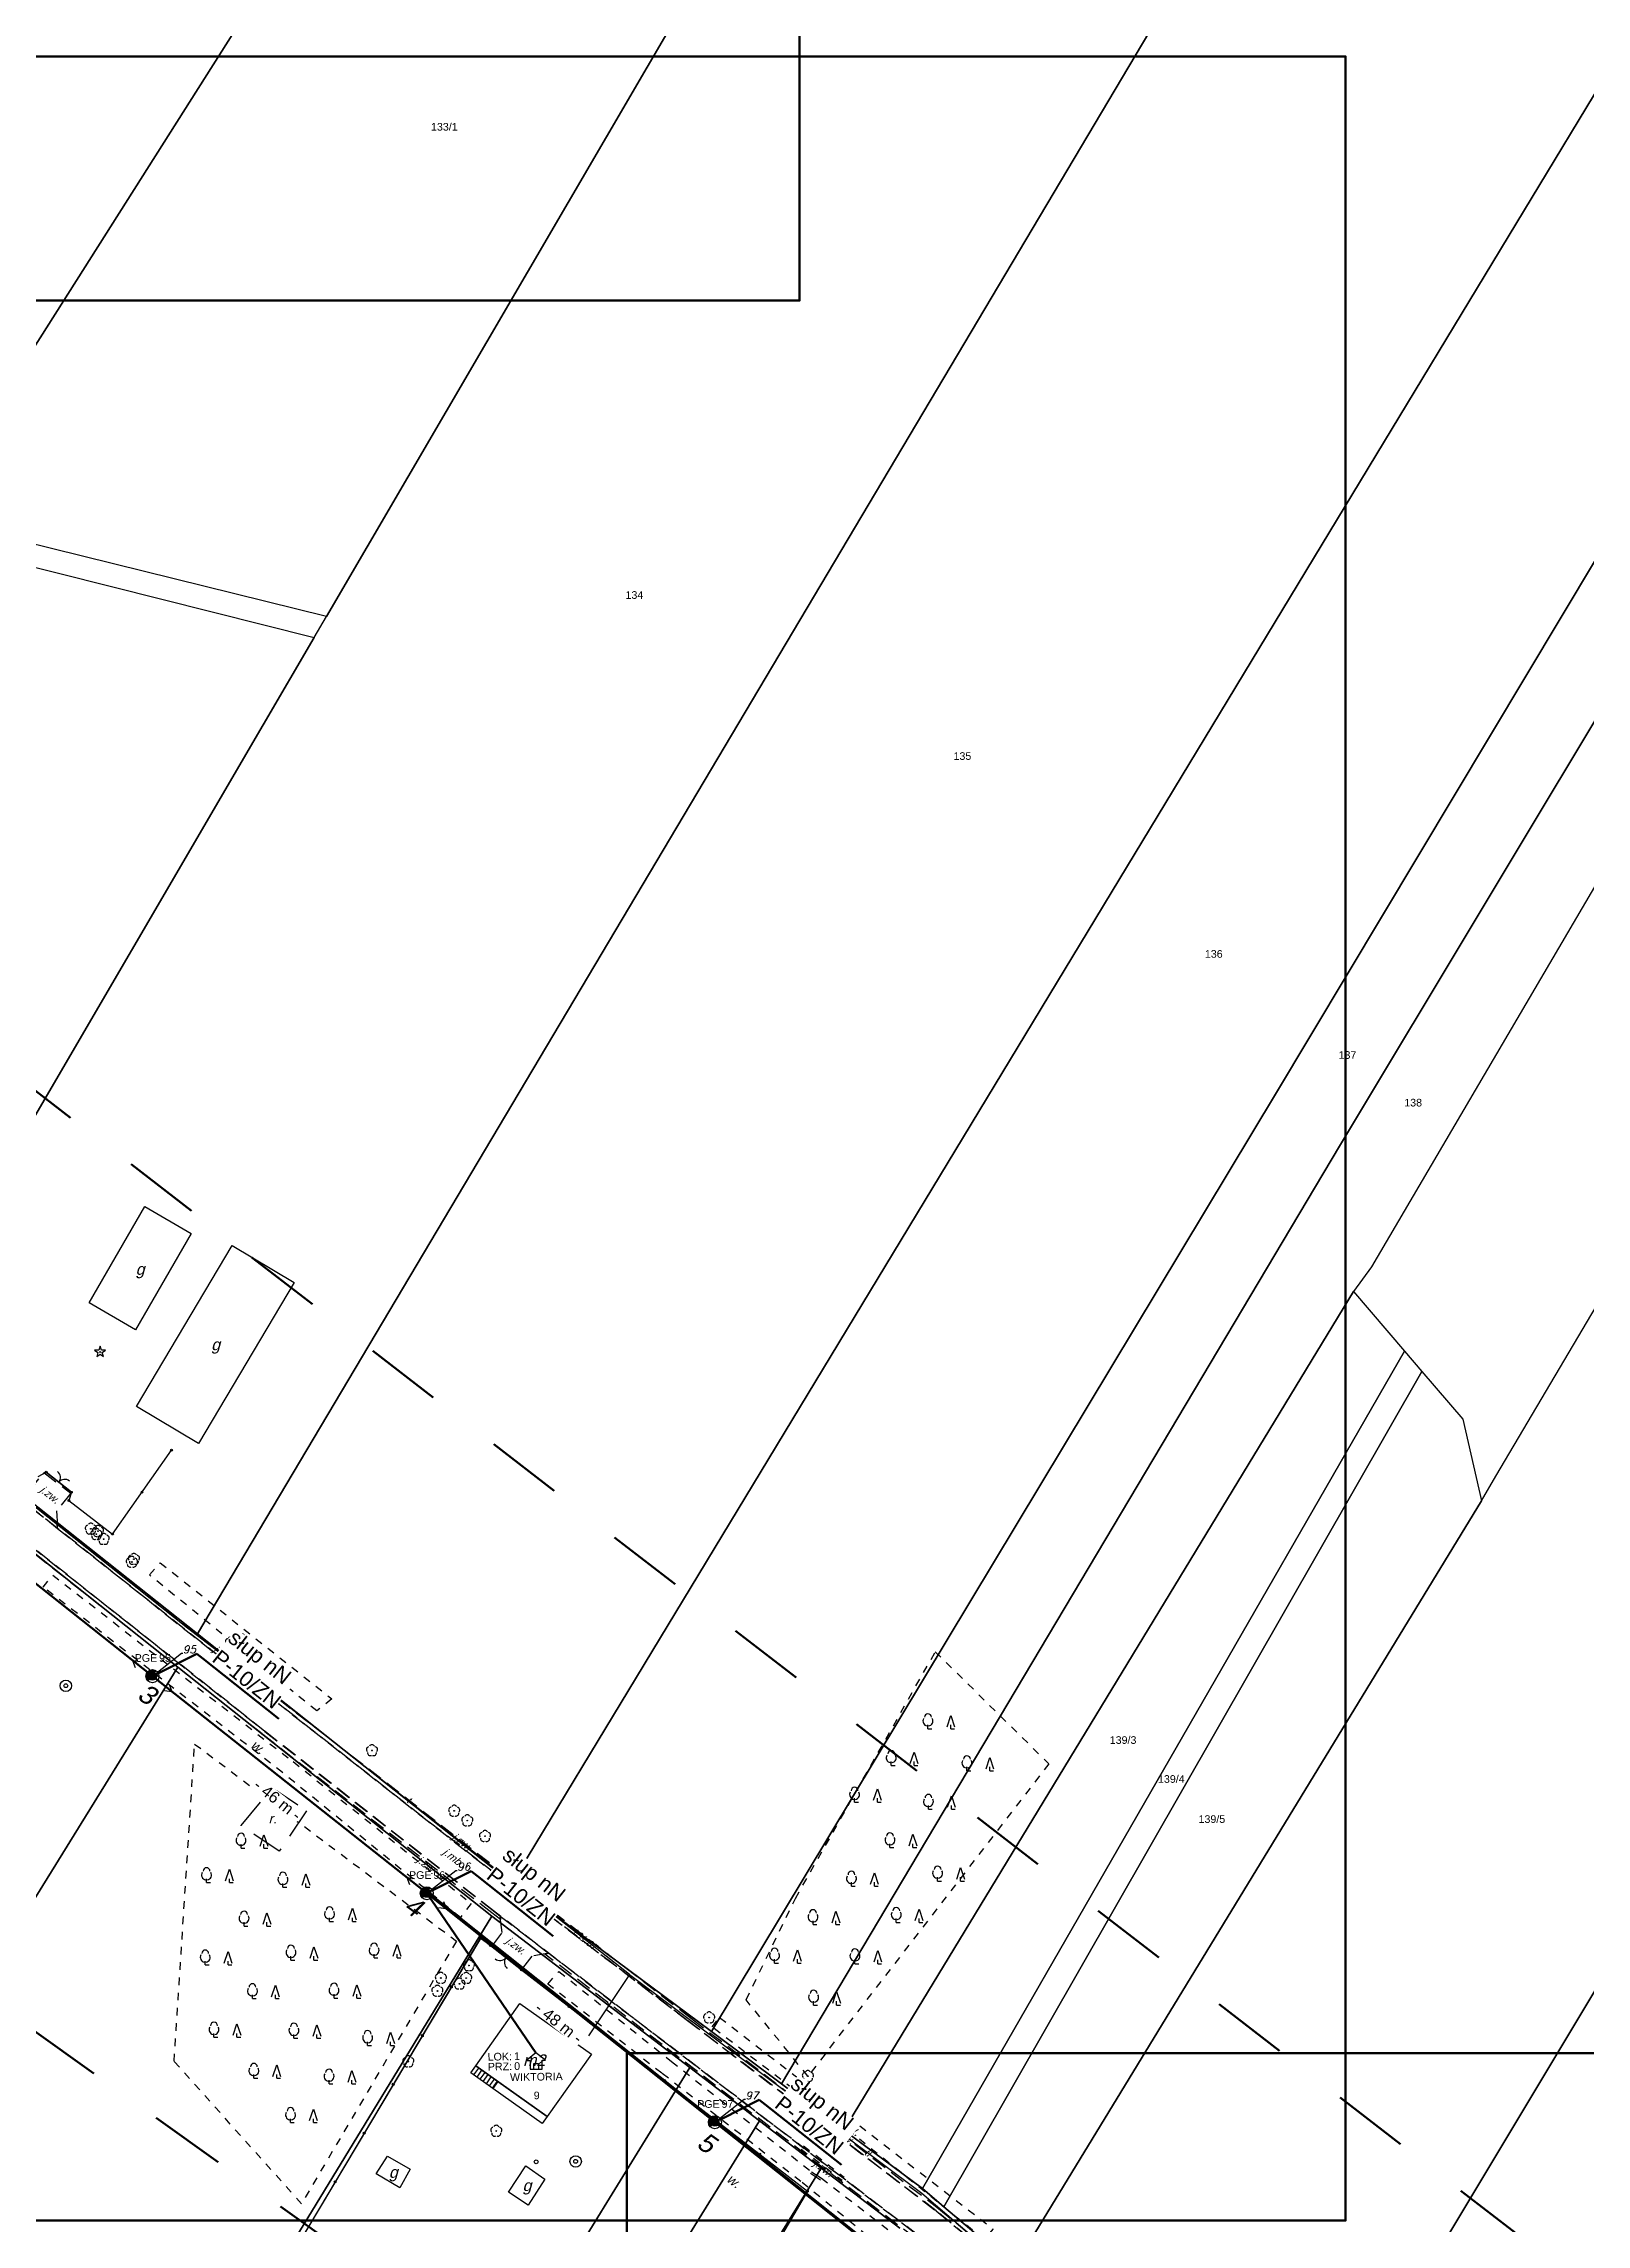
# Model space of a CAD drawing. Header units: metres. Extents: x 7542702 to 7555152, y 5804026 to 5815503.
# Drawn here: x 7547392.4 to 7547594.5, y 5806452 to 5806737.6 of the extents above; entities that cross this region are included whole.
import ezdxf
from ezdxf import colors
from ezdxf.entities.mleader import LeaderData, LeaderLine
from ezdxf.enums import TextEntityAlignment as Align
from ezdxf.math import Vec2, Vec3

# ---------------------------------------------------------------- set-up
doc = ezdxf.new("R2010")
doc.units = ezdxf.units.M
for name, pattern in [('4001', [0]), ('4002', [2, 1, -1]), ('4003', [3, 2, -1]), ('4011', [6, 4, -2])]:
    doc.linetypes.add(name, pattern=pattern)
doc.layers.add('!tele', color=30, linetype='Continuous', lineweight=50, plot=False)
for name, color, linetype, lineweight in [('!trafo', 6, '4002', 50), ('_KABEL_ABONENCKI_NAPOWIETRZNY', 104, 'Continuous', 50), ('_numery slupow etap 4 cz. 2', 7, 'Continuous', 40), ('_PA_OPCJONALNE', 1, 'Continuous', 30), ('_SIEC_NAPOWIETRZNA', 5, 'Continuous', 50), ('_SLUP_DZIERZAWIONY_ENERGETYCZNY', 1, 'Continuous', 30)]:
    doc.layers.add(name, color=color, linetype=linetype, lineweight=lineweight)
for name, color, linetype in [('_MM opisy', 7, 'Continuous'), ('_MM slupy', 5, 'Continuous'), ('Budynki', 7, 'Continuous'), ('Drogi', 135, 'Continuous'), ('Dzialki', 165, 'Continuous'), ('Elementy_budynkow', 7, 'Continuous'), ('Linie_napowietrzne', 184, 'Continuous'), ('makro-numeracja-punktow', 7, 'Continuous'), ('Ogrodzenia', 184, 'Continuous'), ('Roslinnosc', 104, 'Continuous'), ('Uz_Specjalne', 7, 'Continuous'), ('Uz_Telekomunikacja', 252, 'Continuous'), ('Wody', 184, 'Continuous')]:
    doc.layers.add(name, color=color, linetype=linetype)
doc.layers.add('DIM', color=7, linetype='Continuous', plot=False)
doc.styles.add('DYN_DIM', font='arial.ttf')
doc.styles.add('GeodText', font='romans.shx', dxfattribs={"oblique": 14.323945})
doc.styles.get("Standard").update_dxf_attribs({"font": 'arial.ttf'})
doc.dimstyles.new('opis linie', dxfattribs={"dimtxt": 1.5, "dimasz": 0.18, "dimexe": 0.18, "dimexo": 0.0625, "dimgap": 2.5, "dimtad": 4, "dimdec": 0, "dimzin": 0, "dimdsep": 46, "dimtxsty": 'Standard', "dimcen": 0.09, "dimse1": 1, "dimse2": 1, "dimsd1": 1, "dimsd2": 1, "dimclrt": 256, "dimadec": 0, "dimazin": 0, "dimtfac": 1, "dimtdec": 0, "dimtofl": 0, "dimtmove": 0, "dimatfit": 3, "dimfxl": 1, "dimtfill": 1, "dimtolj": 1, "dimtzin": 0, "dimarcsym": 0})
doc.dimstyles.get("Standard").update_dxf_attribs({"dimtxt": 0.18, "dimasz": 0.18, "dimexe": 0.18, "dimexo": 0.0625, "dimgap": 0.09, "dimtad": 0, "dimtih": 1, "dimtoh": 1, "dimdec": 4, "dimzin": 0, "dimdsep": 46, "dimtxsty": 'Standard', "dimcen": 0.09, "dimadec": 0, "dimazin": 0, "dimtfac": 1, "dimtdec": 4, "dimtofl": 0, "dimtmove": 0, "dimatfit": 3, "dimfxl": 1, "dimtolj": 1, "dimtzin": 0, "dimarcsym": 0})

# ---------------------------------------------------------------- blocks, each defined once
blk = doc.blocks.new('1281')
at = {"layer": 'Ogrodzenia', "color": 184, "linetype": 'Continuous'}
for radius in [0.24, 0.16, 0.08]:
    blk.add_circle((0, 0), radius, dxfattribs=at)
blk = doc.blocks.new('1433')
at = {"layer": 'Roslinnosc', "color": 104, "linetype": 'Continuous'}
for p, q in [((-3, 0), (-3, 1)), ((-3, 0), (-2, 0)), ((2, 0.5), (3, 3.5)), ((3, 3.5), (4, 0.5)), ((3, 0), (3, 1)), ((3, 0), (4, 0))]:
    blk.add_line(p, q, dxfattribs=at)
for centre, radius, start, end in [((-3, 2), 1.3, 150, 260), ((-3, 3), 0.9, 0, 180), ((-3, 2), 1.3, 280, 30)]:
    blk.add_arc(centre, radius, start, end, dxfattribs=at)
blk = doc.blocks.new('1361')
at = {"layer": 'Linie_napowietrzne', "color": 184, "linetype": 'Continuous'}
blk.add_circle((0, 0), 0.5, dxfattribs=at)
blk = doc.blocks.new('1434')
at = {"layer": 'Roslinnosc', "color": 104, "linetype": 'Continuous'}
blk.add_line((0, -1), (1, -1), dxfattribs=at)
blk.add_circle((0, 0), 1, dxfattribs=at)
blk = doc.blocks.new('1422')
at = {"layer": 'Roslinnosc', "color": 104, "linetype": 'Continuous'}
blk.add_circle((0, 0), 0.1, dxfattribs=at)
for centre, start, end in [((-0.71, 0.23), 102.5, 221.75), ((0, 0.75), 30.19, 149.77), ((0.71, 0.23), 318.3, 77.49), ((-0.44, -0.61), 174.33, 293.45), ((0.44, -0.61), 246.24, 5.74)]:
    blk.add_arc(centre, 0.75, start, end, dxfattribs=at)
blk = doc.blocks.new('2283')
at = {"layer": 'Ogrodzenia', "color": 184, "linetype": 'Continuous'}
blk.add_line((0, 0), (0, 1), dxfattribs=at)
blk = doc.blocks.new('1283')
at = {"layer": 'Ogrodzenia', "color": 184, "linetype": 'Continuous'}
for centre, start, end in [((0, 2), 270, 0), ((0, -2), 0, 90)]:
    blk.add_arc(centre, 2, start, end, dxfattribs=at)
blk = doc.blocks.new('1412')
at = {"layer": 'Roslinnosc', "color": 104, "linetype": 'Continuous'}
for p, q in [((-0.33, 0.47), (-1.43, 0.47)), ((-1.43, 0.47), (-0.55, -0.17)), ((0, 1.5), (-0.33, 0.47)), ((0.33, 0.47), (0, 1.5)), ((1.43, 0.47), (0.33, 0.47)), ((0.55, -0.17), (1.43, 0.47)), ((-0.55, -0.17), (-0.88, -1.21)), ((-0.88, -1.21), (0, -0.57)), ((0, -0.57), (0.88, -1.21)), ((0.88, -1.21), (0.55, -0.17))]:
    blk.add_line(p, q, dxfattribs=at)
blk.add_circle((0, 0), 0.1, dxfattribs=at)
blk = doc.blocks.new('1366')
at = {"layer": 'Linie_napowietrzne', "color": 184, "linetype": 'Continuous'}
for p, q in [((-1, 4.8), (0, 6.5)), ((0, 1), (0, 11)), ((1, 4.8), (0, 6.5))]:
    blk.add_line(p, q, dxfattribs=at)
blk = doc.blocks.new('1756')
at = {"layer": 'Uz_Telekomunikacja', "color": 220, "linetype": 'Continuous'}
for radius in [0.16, 0.08]:
    blk.add_circle((0, 0), radius, dxfattribs=at)
blk = doc.blocks.new('1651')
at = {"layer": 'Wody', "color": 184, "linetype": 'Continuous'}
for radius in [1.5, 0.5]:
    blk.add_circle((0, 0), radius, dxfattribs=at)
blk = doc.blocks.new('ADRES')
for points in [[(0.79, -2.15), (0.79, -2.15), (0.79, -0.99), (1.24, -0.99), (0, 0), (-1.24, -0.99), (-0.79, -0.99), (-0.79, -2.15), (0.79, -2.15), (0.79, -2.15)], [(-0.31, -2.15), (-0.31, -1.4), (0.31, -1.4), (0.31, -2.15)]]:
    blk.add_lwpolyline(points)
at = {"color": 212, "insert": (-3.15, -0.43), "char_height": 1, "width": 1e-16, "attachment_point": 6}
blk.add_mtext('LOK:  ', dxfattribs=at)
at = {"color": 4, "insert": (-3.15, -1.72), "char_height": 1, "width": 1e-16, "attachment_point": 6}
blk.add_mtext('PRZ: ', dxfattribs=at)
at = {"color": 7}
for tag, flags, p in [('ID_OBSZARU', 13, (29.07, 23.06)), ('WOJEWODZTWO', 13, (23.29, 19.95)), ('POWIAT', 13, (29.07, 18.51)), ('GMINA', 13, (29.07, 16.8)), ('TERC', 13, (29.07, 15.22)), ('SIMC', 13, (29.07, 13.42)), ('ULIC', 13, (29.07, 11.76)), ('SZEROKOSC_GEOGRAFICZNA', 13, (18.71, 10.18)), ('DLUGOSC_GEOGRAFICZNA', 13, (29.07, 8.25)), ('KATEGORIA_STAWKI_JEDNOSTKOWEJ_100', 13, (29.07, 4.77)), ('KWOTA_STAWKI_JEDNOSTKOWEJ_100', 13, (29.07, 2.89)), ('DOFINANSOWANIE_95', 13, (29.07, 0.87)), ('MIEJSCOWOSC', 12, (0, -3.65)), ('NR_PORZADKOWY', 12, (0, -6.09)), ('ULICA', 12, (0, -4.88))]:
    blk.add_attdef(tag, text='', height=1, dxfattribs=dict(at, flags=flags)).set_placement(p, align=Align.CENTER)
at = {"color": 1}
for tag, flags, p in [('ID_PA', 5, (29.07, 21.57)), ('RODZAJ_OBIEKTU', 5, (29.07, 6.63)), ('ZAPAS', 13, (29.07, -2.62))]:
    blk.add_attdef(tag, text='', height=1, dxfattribs=dict(at, flags=flags)).set_placement(p, align=Align.CENTER)
at = {"color": 212, "flags": 12}
blk.add_attdef('LICZBA_LOKALI', text='', height=1, dxfattribs=at).set_placement((-2.88, -0.43), align=Align.MIDDLE_LEFT)
at = {"color": 150, "flags": 12}
for tag, p in [('MUFA', (1.78, -0.93)), ('NUMER_WLOKNA', (1.86, -2.2))]:
    blk.add_attdef(tag, p, '', height=1, dxfattribs=at)
at = {"color": 7, "style": 'DYN_DIM', "flags": 13}
blk.add_attdef('ODC_FUNKCJONALNY', text='', height=1, dxfattribs=at).set_placement((29.07, -1.01), align=Align.CENTER)
at = {"color": 4, "flags": 12}
blk.add_attdef('LICZBA_SED_W_DANYM_PA', text='', height=1, dxfattribs=at).set_placement((-2.88, -1.72), align=Align.MIDDLE_LEFT)
blk = doc.blocks.new('SLUP_DZIERZAWIONY')
h = blk.add_hatch(color=256)
h.dxf.hatch_style = 1
h.paths.add_polyline_path([(0.53, 0, 1), (-0.53, 0, 1)])
at = {"lineweight": 30}
blk.add_circle((0, 0), 0.527, dxfattribs=at)
at = {"color": 7, "flags": 12}
blk.add_attdef('WLASCICIEL', text='', height=1, dxfattribs=at).set_placement((0.63, 1.89), align=Align.RIGHT)
at = {"color": 7, "style": 'DYN_DIM', "flags": 13}
blk.add_attdef('ODC_FUNKCJONALNY', text='', height=1, dxfattribs=at).set_placement((0.36, 3.33), align=Align.CENTER)
at = {"color": 7, "flags": 12}
blk.add_attdef('SLUP_NUMER', (0.87, 1.89), '', height=1, dxfattribs=at)
blk.add_attdef('TYP', text='', height=1, dxfattribs=at).set_placement((0, -2.82), align=Align.CENTER)
blk = doc.blocks.new('ZN')
at = {"layer": '_MM slupy', "transparency": 33554687}
h = blk.add_hatch(color=256, dxfattribs=at)
h.dxf.hatch_style = 1
h.paths.add_polyline_path([(0, -0.86), (0, 0.86, 1)])
at = {"layer": '_MM slupy'}
blk.add_circle((0, 0), 0.857, dxfattribs=at)
blk = doc.blocks.new('*D205')
at = {"layer": 'Defpoints', "color": 0}
for p in [(7547480.32, 5806465.41), (7547480.79, 5806466), (7547517.72, 5806435.85)]:
    blk.add_point(p, dxfattribs=at)
at = {"layer": 'DIM', "insert": (7547497.46, 5806448.66), "char_height": 1.5, "attachment_point": 5, "rotation": 321.6788, "bg_fill": 3, "box_fill_scale": 1.1, "bg_fill_color": 9, "bg_fill_true_color": 13158600, "bg_fill_transparency": 0}
blk.add_mtext('\\A1;- 48 m -', dxfattribs=at)
blk = doc.blocks.new('*D206')
at = {"layer": 'Defpoints', "color": 0}
for p in [(7547443.04, 5806495.98), (7547442.58, 5806495.39), (7547480.32, 5806465.41)]:
    blk.add_point(p, dxfattribs=at)
at = {"layer": 'DIM', "insert": (7547459.88, 5806478.43), "char_height": 1.5, "attachment_point": 5, "rotation": 321.5364, "bg_fill": 3, "box_fill_scale": 1.1, "bg_fill_color": 9, "bg_fill_true_color": 13158600, "bg_fill_transparency": 0}
blk.add_mtext('\\A1;- 48 m -', dxfattribs=at)
blk = doc.blocks.new('*D207')
at = {"layer": 'Defpoints', "color": 0}
for p in [(7547407.12, 5806524.41), (7547406.65, 5806523.82), (7547442.58, 5806495.39)]:
    blk.add_point(p, dxfattribs=at)
at = {"layer": 'DIM', "insert": (7547423.05, 5806507.63), "char_height": 1.5, "attachment_point": 5, "rotation": 321.6467, "bg_fill": 3, "box_fill_scale": 1.1, "bg_fill_color": 9, "bg_fill_true_color": 13158600, "bg_fill_transparency": 0}
blk.add_mtext('\\A1;- 46 m -', dxfattribs=at)
blk = doc.blocks.new('*D208')
at = {"layer": 'Defpoints', "color": 0}
for p in [(7547367.15, 5806556.11), (7547366.68, 5806555.52), (7547406.65, 5806523.82)]:
    blk.add_point(p, dxfattribs=at)
at = {"layer": 'DIM', "insert": (7547385.1, 5806537.7), "char_height": 1.5, "attachment_point": 5, "rotation": 321.5798, "bg_fill": 3, "box_fill_scale": 1.1, "bg_fill_color": 9, "bg_fill_true_color": 13158600, "bg_fill_transparency": 0}
blk.add_mtext('\\A1;- 51 m -', dxfattribs=at)
blk = doc.blocks.new('q')
at = {"layer": '_MM slupy'}
blk.add_blockref('ZN', (0, 0), dxfattribs=at)
at = {"layer": '_MM opisy'}
ml = blk.add_multileader_mtext('Standard', dxfattribs=at)
ml.set_content('\\pxql;słup nN\\PP-10/ZN', color=256)
ml.set_leader_properties()
ml.build(insert=Vec2(0, 0))
ml.multileader.update_dxf_attribs({"has_text_frame": 1, "text_left_attachment_type": 5, "text_right_attachment_type": 5, "dogleg_length": 1, "arrow_head_size": 1})
ctx = ml.context
ctx.base_point, ctx.char_height, ctx.arrow_head_size, ctx.landing_gap_size, ctx.plane_origin = Vec3(3.75, 5.9), 2, 1, 1, Vec3(1.72, -1.42)
ctx.left_attachment, ctx.right_attachment = 5, 5
notes = []
notes.append((ctx, [(0, (1, 1, 0), (2.75, 5.9), (1, 0), 1, [(0, [(0, 0), (2.75, 5.9)], 0, [])])]))
ctx.mtext.insert, ctx.mtext.flow_direction = Vec3(4.75, 11.7), 5
ctx.mtext.has_bg_fill, ctx.mtext.bg_color, ctx.mtext.bg_scale_factor, ctx.mtext.bg_transparency, ctx.mtext.use_window_bg_color = 1, -1023410175, 1, 0, 1
for ctx, leaders in notes:
    for number, flags, end, landing, length, lines in leaders:
        leader = LeaderData()
        leader.index, (leader.has_last_leader_line, leader.has_dogleg_vector, leader.attachment_direction) = number, flags
        leader.last_leader_point, leader.dogleg_vector, leader.dogleg_length = Vec3(end), Vec3(landing), length
        for number, points, colour, breaks in lines:
            line = LeaderLine()
            line.index, line.vertices, line.color, line.breaks = number, Vec3.list(points), colors.encode_raw_color(colour), breaks
            leader.lines.append(line)
        ctx.leaders.append(leader)

msp = doc.modelspace()

# ---------------------------------------------------------------- linework, layer by layer
at = {"layer": '!tele'}
msp.add_lwpolyline([(7547329.99, 5806584.44), (7547366.68, 5806555.52), (7547406.65, 5806523.82), (7547442.58, 5806495.39), (7547480.32, 5806465.41), (7547517.72, 5806435.85), (7547554.04, 5806407.49), (7547592.17, 5806377.21), (7547620.46, 5806353.86), (7547667.01, 5806318.24), (7547708.5, 5806290.04), (7547744.3, 5806267.03)], dxfattribs=at)
at = {"layer": '!trafo', "ltscale": 10}
msp.add_lwpolyline([(7546747.54, 5807433.55), (7546707.13, 5807334.94), (7547051.46, 5807071.49), (7547150.64, 5807000.95), (7547259.86, 5806782.01), (7547244.22, 5806581.99), (7547760.47, 5806214.35), (7547791.76, 5806291.46), (7547331.38, 5806646.8), (7547319.09, 5806843.46), (7547208.46, 5807050.19), (7546929.11, 5807322.84)], close=True, dxfattribs=at)
at = {"layer": '_KABEL_ABONENCKI_NAPOWIETRZNY'}
msp.add_lwpolyline([(7547456.88, 5806474.51), (7547442.58, 5806495.39), (7547442.97, 5806495.32), (7547517.32, 5806436.18), (7547517.53, 5806435.85)], dxfattribs=at)
at = {"layer": '_SIEC_NAPOWIETRZNA'}
for points in [[(7547480.32, 5806465.41), (7547442.58, 5806495.39), (7547406.65, 5806523.82), (7547366.68, 5806555.52), (7547330.19, 5806584.29)], [(7547517.53, 5806435.85), (7547480.32, 5806465.41)]]:
    msp.add_lwpolyline(points, dxfattribs=at)
at = {"layer": 'Budynki', "color": 7, "linetype": '4001'}
for points in [[(7547398.36, 5806572.72, 132.23), (7547405.65, 5806585.32, 132.06), (7547411.73, 5806581.8, 131.88), (7547404.44, 5806569.2, 132.23), (7547398.36, 5806572.72, 132.23)], [(7547417.11, 5806580.23, 131.98), (7547425.24, 5806575.4, 131.98), (7547412.69, 5806554.29, 132.31), (7547404.56, 5806559.12, 132.37), (7547417.11, 5806580.23, 131.98)], [(7547454.78, 5806480.94, 0), (7547464.17, 5806474.32, 0), (7547458.34, 5806466.14, 0), (7547449, 5806472.8, 0), (7547454.78, 5806480.94, 0)], [(7547435.95, 5806458.65, 134.09), (7547437.43, 5806460.95, 133.63), (7547440.4, 5806459.26, 133.66), (7547439.06, 5806456.8, 134.16), (7547435.95, 5806458.65, 134.09)], [(7547458.07, 5806457.95, 134.41), (7547455.87, 5806454.57, 134.41), (7547453.3, 5806456.24, 135.24), (7547455.56, 5806459.72, 135.24), (7547458.07, 5806457.95, 134.41)]]:
    msp.add_polyline3d(points, dxfattribs=at)
at = {"layer": 'Budynki', "color": 7, "linetype": '4011'}
msp.add_polyline3d([(7547422.36, 5806509.2, 134.25), (7547426.84, 5806506.19, 134.25), (7547423.27, 5806500.89, 134.08), (7547418.26, 5806504.26, 133.38), (7547422.36, 5806509.2, 134.25)], dxfattribs=at)
at = {"layer": 'Defpoints', "color": 4, "lineweight": 70}
msp.add_lwpolyline([(7547098.91, 5806987.36), (7547491.42, 5806987.36), (7547491.42, 5806703.97), (7547098.91, 5806703.97)], close=True, dxfattribs=at)
at = {"layer": 'Drogi', "color": 8, "linetype": '4003'}
for p, q in [((7547421.02, 5806516.26), (7547344.41, 5806576.86)), ((7547421.02, 5806516.26), (7547344.41, 5806576.86)), ((7547374.11, 5806554.03), (7547421.39, 5806516.6, 132.97)), ((7547421.39, 5806516.6, 132.97), (7547374.11, 5806554.03)), ((7547374.11, 5806554.03), (7547421.39, 5806516.6, 132.97)), ((7547421.39, 5806516.6, 132.97), (7547374.11, 5806554.03)), ((7547390.51, 5806548.09), (7547392.45, 5806550.5)), ((7547392.45, 5806550.5), (7547395.95, 5806547.77)), ((7547394.24, 5806543.17, 132.8), (7547388.45, 5806547.75)), ((7547388.45, 5806547.75), (7547394.24, 5806543.17, 132.8)), ((7547388.45, 5806547.75), (7547394.24, 5806543.17, 132.8)), ((7547395.95, 5806547.77), (7547394.09, 5806545.46)), ((7547394.09, 5806545.46), (7547394.24, 5806543.17, 132.8)), ((7547394.24, 5806543.17, 132.8), (7547394.2, 5806543.83)), ((7547394.2, 5806543.83), (7547423.13, 5806520.88)), ((7547422.6, 5806520.68, 132.96), (7547394.24, 5806543.17, 132.8)), ((7547394.24, 5806543.17, 132.8), (7547422.6, 5806520.68, 132.96)), ((7547394.24, 5806543.17, 132.8), (7547422.6, 5806520.68, 132.96)), ((7547453.93, 5806496.07, 132.89), (7547422.6, 5806520.68, 132.96)), ((7547422.6, 5806520.68, 132.96), (7547453.93, 5806496.07, 132.89)), ((7547422.6, 5806520.68, 132.96), (7547453.93, 5806496.07, 132.89)), ((7547423.13, 5806520.88), (7547454.28, 5806496.71)), ((7547451.1, 5806492.83), (7547421.02, 5806516.26)), ((7547451.1, 5806492.83), (7547421.02, 5806516.26)), ((7547421.39, 5806516.6, 132.97), (7547451.32, 5806493.08, 132.88)), ((7547451.32, 5806493.08, 132.88), (7547421.39, 5806516.6, 132.97)), ((7547421.39, 5806516.6, 132.97), (7547451.32, 5806493.08, 132.88)), ((7547451.32, 5806493.08, 132.88), (7547421.39, 5806516.6, 132.97)), ((7547476.55, 5806478.88), (7547453.93, 5806496.07, 132.89)), ((7547453.93, 5806496.07, 132.89), (7547476.55, 5806478.88)), ((7547453.93, 5806496.07, 132.89), (7547476.55, 5806478.88)), ((7547454.28, 5806496.71), (7547477.25, 5806479.01)), ((7547451.32, 5806493.08, 132.88), (7547452.18, 5806492.41)), ((7547473.74, 5806475.92), (7547451.32, 5806493.08, 132.88)), ((7547451.32, 5806493.08, 132.88), (7547452.18, 5806492.41)), ((7547473.74, 5806475.92), (7547451.32, 5806493.08, 132.88)), ((7547452.24, 5806491.94), (7547451.1, 5806492.83)), ((7547452.24, 5806491.94), (7547451.1, 5806492.83)), ((7547451.23, 5806488.58), (7547452.47, 5806490.24)), ((7547452.18, 5806492.41), (7547458.57, 5806487.53)), ((7547452.47, 5806490.24), (7547452.18, 5806492.41)), ((7547452.18, 5806492.41), (7547452.24, 5806491.94)), ((7547452.18, 5806492.41), (7547452.24, 5806491.94)), ((7547455.08, 5806485.5), (7547451.23, 5806488.58)), ((7547458.57, 5806487.53), (7547456.34, 5806487.16)), ((7547458.06, 5806487.44), (7547458.57, 5806487.53)), ((7547473.4, 5806475.58), (7547458.06, 5806487.44)), ((7547458.57, 5806487.53), (7547473.74, 5806475.92)), ((7547456.34, 5806487.16), (7547455.08, 5806485.5)), ((7547509.3, 5806453.8), (7547476.55, 5806478.88)), ((7547476.55, 5806478.88), (7547509.3, 5806453.8)), ((7547476.55, 5806478.88), (7547509.3, 5806453.8)), ((7547477.25, 5806479.01), (7547509.6, 5806454.12)), ((7547473.74, 5806475.92), (7547507.03, 5806450.53)), ((7547507.03, 5806450.53), (7547473.74, 5806475.92)), ((7547507.03, 5806450.53), (7547473.74, 5806475.92)), ((7547506.62, 5806450.17), (7547473.4, 5806475.58)), ((7547515.91, 5806448.39), (7547509.3, 5806453.8)), ((7547509.3, 5806453.8), (7547515.91, 5806448.39)), ((7547509.3, 5806453.8), (7547515.91, 5806448.39)), ((7547509.6, 5806454.12), (7547523.82, 5806442.43))]:
    msp.add_line(p, q, dxfattribs=at)
at = {"layer": 'Dzialki'}
for p, q in [((7547568.59, 5806791.94), (7547412.57, 5806529.36)), ((7547412.57, 5806529.36), (7547568.59, 5806791.94)), ((7547568.59, 5806791.94), (7547412.57, 5806529.36)), ((7547412.57, 5806529.36), (7547568.59, 5806791.94)), ((7547429.44, 5806662.58), (7547504.34, 5806790.88)), ((7547504.34, 5806790.88), (7547429.44, 5806662.58)), ((7547429.44, 5806662.58), (7547504.34, 5806790.88)), ((7547447.3, 5806786.41), (7547385.41, 5806688.8)), ((7547385.41, 5806688.8), (7547447.3, 5806786.41)), ((7547453.73, 5806496.7), (7547612.78, 5806759.55)), ((7547612.78, 5806759.55), (7547453.73, 5806496.7)), ((7547612.78, 5806759.55), (7547453.73, 5806496.7)), ((7547553.72, 5806600.04), (7547637.46, 5806739.88)), ((7547637.46, 5806739.88), (7547553.72, 5806600.04)), ((7547646.24, 5806733.48), (7547562.12, 5806593.22)), ((7547562.12, 5806593.22), (7547646.24, 5806733.48)), ((7547654.35, 5806727.56), (7547566.32, 5806577.45)), ((7547582.61, 5806550.02), (7547677.48, 5806710.69)), ((7547429.44, 5806662.58), (7547389.57, 5806672.47)), ((7547387.76, 5806669.93), (7547427.84, 5806659.84)), ((7547427.84, 5806659.84), (7547429.44, 5806662.58)), ((7547427.84, 5806659.84), (7547429.44, 5806662.58)), ((7547421.17, 5806648.42), (7547427.84, 5806659.84)), ((7547427.84, 5806659.84), (7547421.17, 5806648.42)), ((7547421.17, 5806648.42), (7547427.84, 5806659.84)), ((7547372.66, 5806565.33), (7547421.17, 5806648.42)), ((7547421.17, 5806648.42), (7547372.66, 5806565.33)), ((7547372.66, 5806565.33), (7547421.17, 5806648.42)), ((7547479.87, 5806477.27), (7547553.72, 5806600.04)), ((7547553.72, 5806600.04), (7547479.87, 5806477.27)), ((7547562.12, 5806593.22), (7547489.04, 5806470.45)), ((7547489.04, 5806470.45), (7547562.12, 5806593.22)), ((7547566.32, 5806577.45), (7547563.96, 5806574.21)), ((7547497.19, 5806464.39), (7547563.96, 5806574.21)), ((7547563.96, 5806574.21), (7547497.19, 5806464.39)), ((7547563.96, 5806574.21), (7547570.63, 5806566.38)), ((7547570.63, 5806566.38), (7547507.52, 5806456.71)), ((7547507.52, 5806456.71), (7547570.63, 5806566.38)), ((7547570.63, 5806566.38), (7547572.91, 5806563.71)), ((7547412.57, 5806529.36), (7547370.86, 5806562.44)), ((7547370.86, 5806562.44), (7547412.57, 5806529.36)), ((7547412.57, 5806529.36), (7547370.86, 5806562.44)), ((7547370.86, 5806562.44), (7547412.57, 5806529.36)), ((7547510.29, 5806454.34), (7547572.91, 5806563.71)), ((7547572.91, 5806563.71), (7547510.29, 5806454.34)), ((7547572.91, 5806563.71), (7547578.26, 5806557.5)), ((7547368.19, 5806558.17), (7547409.99, 5806525.02)), ((7547409.99, 5806525.02), (7547368.19, 5806558.17)), ((7547409.99, 5806525.02), (7547368.19, 5806558.17)), ((7547578.26, 5806557.5), (7547580.73, 5806546.78)), ((7547580.73, 5806546.78), (7547582.61, 5806550.02)), ((7547580.73, 5806546.78), (7547519.54, 5806446.5)), ((7547519.54, 5806446.5), (7547580.73, 5806546.78)), ((7547629.19, 5806538.72), (7547556.66, 5806417.76)), ((7547556.66, 5806417.76), (7547629.19, 5806538.72)), ((7547453.73, 5806496.7), (7547412.57, 5806529.36)), ((7547412.57, 5806529.36), (7547453.73, 5806496.7)), ((7547453.73, 5806496.7), (7547412.57, 5806529.36)), ((7547412.57, 5806529.36), (7547453.73, 5806496.7)), ((7547409.99, 5806525.02), (7547374.58, 5806467.79)), ((7547374.58, 5806467.79), (7547409.99, 5806525.02)), ((7547409.99, 5806525.02), (7547451.12, 5806492.39)), ((7547451.12, 5806492.39), (7547409.99, 5806525.02)), ((7547451.12, 5806492.39), (7547409.99, 5806525.02)), ((7547479.87, 5806477.27), (7547453.73, 5806496.7)), ((7547453.73, 5806496.7), (7547479.87, 5806477.27)), ((7547453.73, 5806496.7), (7547479.87, 5806477.27)), ((7547380.53, 5806376.82), (7547451.12, 5806492.39)), ((7547451.12, 5806492.39), (7547380.53, 5806376.82)), ((7547451.12, 5806492.39), (7547477.04, 5806472.56)), ((7547477.04, 5806472.56), (7547451.12, 5806492.39)), ((7547477.04, 5806472.56), (7547451.12, 5806492.39)), ((7547489.04, 5806470.45), (7547479.87, 5806477.27)), ((7547479.87, 5806477.27), (7547489.04, 5806470.45)), ((7547479.87, 5806477.27), (7547489.04, 5806470.45)), ((7547405.73, 5806356.73), (7547477.04, 5806472.56)), ((7547477.04, 5806472.56), (7547405.73, 5806356.73)), ((7547477.04, 5806472.56), (7547486.16, 5806465.58)), ((7547486.16, 5806465.58), (7547477.04, 5806472.56)), ((7547486.16, 5806465.58), (7547477.04, 5806472.56)), ((7547497.19, 5806464.39), (7547489.04, 5806470.45)), ((7547489.04, 5806470.45), (7547497.19, 5806464.39)), ((7547489.04, 5806470.45), (7547497.19, 5806464.39)), ((7547486.16, 5806465.58), (7547414.45, 5806349.77)), ((7547414.45, 5806349.77), (7547486.16, 5806465.58)), ((7547486.16, 5806465.58), (7547494.25, 5806459.4)), ((7547494.25, 5806459.4), (7547486.16, 5806465.58)), ((7547494.25, 5806459.4), (7547486.16, 5806465.58)), ((7547507.52, 5806456.71), (7547497.19, 5806464.39)), ((7547497.19, 5806464.39), (7547507.52, 5806456.71)), ((7547497.19, 5806464.39), (7547507.52, 5806456.71)), ((7547422.41, 5806343.42), (7547494.25, 5806459.4)), ((7547494.25, 5806459.4), (7547422.41, 5806343.42)), ((7547494.25, 5806459.4), (7547504.54, 5806451.52)), ((7547504.54, 5806451.52), (7547494.25, 5806459.4)), ((7547504.54, 5806451.52), (7547494.25, 5806459.4)), ((7547507.52, 5806456.71), (7547510.29, 5806454.34)), ((7547510.29, 5806454.34), (7547507.52, 5806456.71)), ((7547507.52, 5806456.71), (7547510.29, 5806454.34)), ((7547519.54, 5806446.5), (7547510.29, 5806454.34)), ((7547510.29, 5806454.34), (7547519.54, 5806446.5)), ((7547510.29, 5806454.34), (7547519.54, 5806446.5))]:
    msp.add_line(p, q, dxfattribs=at)
at = {"layer": 'Elementy_budynkow', "color": 7, "linetype": '4001'}
for p, q in [((7547448.77, 5806471.61), (7547449.41, 5806472.51)), ((7547449.17, 5806471.32), (7547449.81, 5806472.22)), ((7547449.58, 5806471.03), (7547450.22, 5806471.93)), ((7547449.99, 5806470.74), (7547450.63, 5806471.64)), ((7547450.4, 5806470.45), (7547451.03, 5806471.35)), ((7547450.8, 5806470.16), (7547451.44, 5806471.06)), ((7547451.21, 5806469.87), (7547451.85, 5806470.77)), ((7547496.88, 5806464.91), (7547498.23, 5806464.02)), ((7547497.02, 5806465.11), (7547498.37, 5806464.22)), ((7547492.85, 5806458.72), (7547494.16, 5806457.88)), ((7547492.99, 5806458.93), (7547494.3, 5806458.08))]:
    msp.add_line(p, q, dxfattribs=at)
for points in [[(7547451.25, 5806469.84, 0), (7547448.36, 5806471.9, 0), (7547449, 5806472.8, 0), (7547451.89, 5806470.74, 0), (7547451.25, 5806469.84, 0)], [(7547451.89, 5806470.74, 0), (7547458.34, 5806466.14, 0), (7547457.7, 5806465.25, 0), (7547451.25, 5806469.84, 0), (7547451.89, 5806470.74, 0)]]:
    msp.add_polyline3d(points, dxfattribs=at)
at = {"layer": 'Ogrodzenia', "color": 184, "linetype": '4001'}
for p, q in [((7547401.42, 5806542.44), (7547409.15, 5806553.43)), ((7547391.7, 5806549.98), (7547392.75, 5806550.53)), ((7547392.75, 5806550.53), (7547396.04, 5806547.91)), ((7547396.04, 5806547.91), (7547395.72, 5806546.83)), ((7547395.72, 5806546.83), (7547401.42, 5806542.44)), ((7547449.61, 5806489.57, 132.92), (7547422.97, 5806444.83, 133.56)), ((7547449.62, 5806489.49, 132.92), (7547422.97, 5806444.83, 133.56)), ((7547449.61, 5806489.57), (7547450.93, 5806488.56, 133.07)), ((7547450.93, 5806488.56, 133.07), (7547449.62, 5806489.49, 132.92)), ((7547450.93, 5806488.56, 133.07), (7547454.99, 5806485.37, 133.1)), ((7547454.99, 5806485.37, 133.1), (7547450.93, 5806488.56, 133.07)), ((7547454.99, 5806485.37, 133.1), (7547492.43, 5806456.39)), ((7547492.43, 5806456.39), (7547482.19, 5806438.83))]:
    msp.add_line(p, q, dxfattribs=at)
at = {"layer": 'Roslinnosc', "color": 104, "linetype": '4002'}
for points in [[(7547428.18, 5806519.27, 0), (7547406.27, 5806537.08, 0), (7547407.68, 5806538.68, 0), (7547430.15, 5806520.84, 0), (7547428.18, 5806519.27, 0)], [(7547509.19, 5806527.02, 0), (7547524.06, 5806512.34, 0), (7547492.5, 5806471.43, 0), (7547484.4, 5806481.45, 0), (7547490.87, 5806494.71, 0), (7547509.19, 5806527.02, 0)], [(7547426.18, 5806454.74, 0), (7547409.5, 5806473.39, 0), (7547412.18, 5806514.94, 0), (7547446.48, 5806489.13, 0), (7547426.18, 5806454.74, 0)]]:
    msp.add_polyline3d(points, dxfattribs=at)
at = {"layer": 'Uz_Specjalne', "color": 7, "linetype": '4002'}
for p, q in [((7547491.63, 5806461.9), (7547496.97, 5806457.82)), ((7547491.93, 5806462.3), (7547497.27, 5806458.22))]:
    msp.add_line(p, q, dxfattribs=at)
at = {"layer": 'Uz_Telekomunikacja', "linetype": '4001'}
for p, q in [((7547411.24, 5806530.1), (7547373.44, 5806560.17)), ((7547411.24, 5806530.1), (7547373.44, 5806560.17)), ((7547417.21, 5806525.51, 131.97), (7547411.24, 5806530.1)), ((7547469.15, 5806484.77, 131.87), (7547417.21, 5806525.51, 131.97)), ((7547469.15, 5806484.77, 131.87), (7547463.75, 5806476.72, 131.87)), ((7547469.15, 5806484.77), (7547507.42, 5806456.11)), ((7547507.42, 5806456.11), (7547530.41, 5806436.58))]:
    msp.add_line(p, q, dxfattribs=at)
at = {"layer": 'Wody', "color": 184, "linetype": '4002'}
for points in [[(7547392.34, 5806535.49, 132.7), (7547393.61, 5806537.05, 132.8), (7547425.08, 5806512.63, 133), (7547448.39, 5806494.07, 133), (7547446.99, 5806492.21, 132.7), (7547423.7, 5806511.19, 132.8), (7547392.34, 5806535.49, 132.7)], [(7547492.96, 5806458.93, 132.6), (7547494.28, 5806458.1, 0), (7547506.95, 5806448.31, 132.4), (7547494.99, 5806430.41, 132.8), (7547493.3, 5806431.44, 132.8), (7547503.35, 5806448.03, 132.3), (7547491.59, 5806457.65, 132.2), (7547473.35, 5806471.84, 132.5), (7547458.45, 5806483.51, 132.9), (7547459.87, 5806485.17, 132.9), (7547474.63, 5806473.37, 132.8), (7547492.96, 5806458.93, 132.6)], [(7547479.96, 5806477.9, 132.6), (7547480.94, 5806479.11, 132), (7547497.7, 5806466.17, 132), (7547516.74, 5806451.42, 132.2), (7547515.6, 5806450.03, 132.6), (7547498.21, 5806464.03, 0), (7547496.88, 5806464.9, 132.4), (7547479.96, 5806477.9, 132.6)]]:
    msp.add_polyline3d(points, dxfattribs=at)

# ---------------------------------------------------------------- block references
at = {"layer": '_PA_OPCJONALNE'}
ref = msp.add_blockref('ADRES', (7547456.88, 5806474.51), dxfattribs=dict(at, rotation=1))
ref.add_attrib('MIEJSCOWOSC', 'WIKTORIA', dxfattribs={"layer": '0', "color": 7, "height": 1, "rotation": 1, "flags": 12}).set_placement((7547456.95, 5806470.86), align=Align.CENTER)
ref.add_attrib('NR_PORZADKOWY', '9', dxfattribs={"layer": '0', "color": 7, "height": 1, "rotation": 1, "flags": 12}).set_placement((7547456.99, 5806468.42), align=Align.CENTER)
ref.add_attrib('LICZBA_LOKALI', '1', (7547454.02, 5806473.55), dxfattribs={"layer": '0', "color": 212, "height": 1, "rotation": 1, "flags": 12})
ref.add_attrib('LICZBA_SED_W_DANYM_PA', '0', (7547454.04, 5806472.26), dxfattribs={"layer": '0', "color": 4, "height": 1, "rotation": 1, "flags": 12})
at = {"layer": '_SLUP_DZIERZAWIONY_ENERGETYCZNY'}
for p, values in [((7547406.65, 5806523.82), {'WLASCICIEL': 'PGE', 'SLUP_NUMER': '95'}), ((7547442.58, 5806495.39), {'WLASCICIEL': 'PGE', 'SLUP_NUMER': '96'}), ((7547480.32, 5806465.41), {'WLASCICIEL': 'PGE', 'SLUP_NUMER': '97'})]:
    msp.add_blockref('SLUP_DZIERZAWIONY', p, dxfattribs=at).add_auto_attribs(values)
at = {"layer": 'Linie_napowietrzne', "color": 184}
for name, p, xscale, yscale, zscale, rotation in [('1366', (7547406.65, 5806523.82), 0.5, 0.5, 0.5, 51.63617799999998), ('1366', (7547406.65, 5806523.82), 0.5, 0.5, 0.5, 51.63617799999998), ('1361', (7547406.65, 5806523.82), 0.4999999999999998, 0.4999999999999998, 0.4999999999999998, 231.6361779999999), ('1361', (7547406.65, 5806523.82), 0.5, 0.5, 0.5, 231.648861), ('1361', (7547406.65, 5806523.82), 0.4999999999999998, 0.4999999999999998, 0.4999999999999998, 231.6361779999999), ('1361', (7547406.65, 5806523.82), 0.5, 0.5, 0.5, 231.648861), ('1366', (7547406.65, 5806523.82), 0.5, 0.5, 0.5, 231.648861), ('1366', (7547406.65, 5806523.82), 0.5, 0.5, 0.5, 231.648861), ('1366', (7547442.57, 5806495.4), 0.4999999999999998, 0.4999999999999998, 0.4999999999999998, 51.648861), ('1366', (7547442.57, 5806495.4), 0.4999999999999998, 0.4999999999999998, 0.4999999999999998, 51.648861), ('1361', (7547442.58, 5806495.39), 0.5, 0.5, 0.5, 231.648861), ('1361', (7547442.58, 5806495.39), 0.5, 0.5, 0.5, 231.534576), ('1361', (7547442.58, 5806495.39), 0.5, 0.5, 0.5, 231.648861), ('1361', (7547442.58, 5806495.39), 0.5, 0.5, 0.5, 231.534576), ('1366', (7547442.57, 5806495.4), 0.5, 0.5, 0.5, 231.534576), ('1366', (7547442.57, 5806495.4), 0.5, 0.5, 0.5, 231.534576)]:
    msp.add_blockref(name, p, dxfattribs=dict(at, xscale=xscale, yscale=yscale, zscale=zscale, rotation=rotation))
at = {"layer": 'Linie_napowietrzne', "color": 184, "xscale": 0.5, "yscale": 0.5, "zscale": 0.5}
for p in [(7547406.65, 5806523.82, 132.84), (7547406.65, 5806523.82, 132.84), (7547442.41, 5806495.41), (7547442.41, 5806495.41), (7547442.57, 5806495.4, 132.86), (7547442.57, 5806495.4, 132.86), (7547480.32, 5806465.47), (7547480.32, 5806465.47), (7547456.92, 5806460.23, 133.11), (7547456.92, 5806460.23, 133.11)]:
    msp.add_blockref('1361', p, dxfattribs=at)
at = {"layer": 'Ogrodzenia', "color": 184, "xscale": 0.5, "yscale": 0.5, "zscale": 0.5}
for p in [(7547409.15, 5806553.43), (7547392.75, 5806550.53), (7547392.75, 5806550.53), (7547396.04, 5806547.91), (7547396.04, 5806547.91), (7547405.29, 5806547.93), (7547395.72, 5806546.83), (7547395.72, 5806546.83), (7547401.42, 5806542.44), (7547401.42, 5806542.44), (7547449.61, 5806489.57), (7547449.61, 5806489.57), (7547449.62, 5806489.49), (7547449.62, 5806489.49), (7547450.93, 5806488.56), (7547450.93, 5806488.56), (7547450.93, 5806488.56), (7547450.93, 5806488.56), (7547454.99, 5806485.37), (7547454.99, 5806485.37), (7547454.99, 5806485.37), (7547445.8, 5806483.18), (7547445.81, 5806483.11), (7547461.23, 5806480.54), (7547442, 5806476.79), (7547442.01, 5806476.73), (7547467.47, 5806475.71), (7547438.19, 5806470.4), (7547438.2, 5806470.35), (7547473.71, 5806470.88), (7547479.95, 5806466.05), (7547434.39, 5806464), (7547434.39, 5806463.97), (7547486.19, 5806461.22), (7547430.58, 5806457.61), (7547430.58, 5806457.59), (7547492.43, 5806456.39), (7547492.43, 5806456.39)]:
    msp.add_blockref('1281', p, dxfattribs=at)
at = {"layer": 'Ogrodzenia', "color": 184}
for p, xscale, yscale, rotation in [((7547396.04, 5806547.91), 0.5, 4.20577, 51.467846), ((7547450.93, 5806488.56, 133.07), 0.4999999999999998, 5.163303, 231.842773)]:
    msp.add_blockref('2283', p, dxfattribs=dict(at, xscale=xscale, yscale=yscale, rotation=rotation))
for p, xscale, yscale, zscale, rotation in [((7547394.39, 5806549.22), 0.5, 0.5, 0.5, 51.467846), ((7547452.96, 5806486.96), 0.4999999999999998, 0.4999999999999998, 0.4999999999999998, 231.842773)]:
    msp.add_blockref('1283', p, dxfattribs=dict(at, xscale=xscale, yscale=yscale, zscale=zscale, rotation=rotation))
at = {"layer": 'Roslinnosc', "color": 104, "xscale": 0.5, "yscale": 0.5, "zscale": 0.5}
for name, p in [('1412', (7547399.8, 5806566.28)), ('1422', (7547398.59, 5806543.12)), ('1422', (7547399.31, 5806542.42)), ('1422', (7547399.53, 5806542.81)), ('1422', (7547400.27, 5806541.78)), ('1422', (7547403.96, 5806538.78)), ('1422', (7547404.23, 5806539.16)), ('1422', (7547416.94, 5806528.25, 132.42)), ('1434', (7547418.21, 5806528.97)), ('1434', (7547418.21, 5806528.97)), ('1422', (7547419.91, 5806525.48, 132.64)), ('1433', (7547509.72, 5806516.94)), ('1422', (7547435.41, 5806514.1, 132.47)), ('1433', (7547504.91, 5806512.14)), ('1433', (7547514.83, 5806511.44)), ('1433', (7547500.11, 5806507.33)), ('1433', (7547509.79, 5806506.4)), ('1422', (7547446.18, 5806506.18, 132.62)), ('1422', (7547447.89, 5806504.91)), ('1433', (7547419.76, 5806501.31)), ('1422', (7547450.22, 5806502.86)), ('1433', (7547504.75, 5806501.37)), ('1433', (7547415.24, 5806496.79)), ('1433', (7547510.99, 5806497)), ('1433', (7547425.25, 5806496.19)), ('1433', (7547499.71, 5806496.33)), ('1433', (7547420.16, 5806491.1)), ('1433', (7547431.35, 5806491.68)), ('1433', (7547494.67, 5806491.29)), ('1433', (7547505.57, 5806491.58)), ('1433', (7547415.07, 5806486.01)), ('1433', (7547426.3, 5806486.64)), ('1433', (7547437.19, 5806486.92)), ('1433', (7547489.63, 5806486.25)), ('1433', (7547500.16, 5806486.17)), ('1422', (7547444.43, 5806484.3)), ('1422', (7547447.75, 5806484.29)), ('1422', (7547448.11, 5806485.94, 133.25)), ('1433', (7547421.26, 5806481.6)), ('1433', (7547431.94, 5806481.67)), ('1422', (7547443.98, 5806482.6)), ('1422', (7547446.87, 5806483.54)), ('1433', (7547494.75, 5806480.76)), ('1422', (7547479.57, 5806479.11)), ('1433', (7547416.22, 5806476.55)), ('1433', (7547426.69, 5806476.42)), ('1433', (7547436.34, 5806475.46)), ('1433', (7547421.44, 5806471.17)), ('1422', (7547440.17, 5806473.36)), ('1433', (7547431.29, 5806470.42)), ('1422', (7547492.5, 5806471.43)), ('1433', (7547426.24, 5806465.37)), ('1422', (7547451.69, 5806464.26))]:
    msp.add_blockref(name, p, dxfattribs=at)
at = {"layer": 'Uz_Telekomunikacja', "xscale": 0.5, "yscale": 0.5, "zscale": 0.5}
msp.add_blockref('1756', (7547463.04, 5806489.56), dxfattribs=at)
at = {"layer": 'Wody', "color": 184, "xscale": 0.5, "yscale": 0.5, "zscale": 0.5}
for p in [(7547395.32, 5806522.57, 132.8), (7547462.08, 5806460.28, 132.8)]:
    msp.add_blockref('1651', p, dxfattribs=at)

# ---------------------------------------------------------------- texts
at = {"layer": 'Budynki', "color": 7, "oblique": 15}
for s, height, rotation, p in [('g', 1.5, 359.97, (7547404.46, 5806576.38)), ('g', 1.5, 359.97, (7547414.35, 5806566.51)), ('r. ', 1.25, 359.5103, (7547421.86, 5806504.54)), ('m2', 1.5, 359.97, (7547455.2, 5806472.79)), ('g', 1.5, 359.97, (7547437.62, 5806458.12)), ('g', 1.5, 359.97, (7547455.13, 5806456.39))]:
    msp.add_text(s, height=height, rotation=rotation, dxfattribs=at).set_placement(p)
at = {"layer": 'Drogi', "color": 8, "oblique": 15}
for s, rotation, p in [('j.zw. ', 321.6553, (7547391.82, 5806548.06)), ('j.zw. ', 322.5645, (7547414.49, 5806527.1)), ('j.zw. ', 322.5645, (7547445.8, 5806502.58)), ('j.zw. ', 320.7782, (7547441.18, 5806499.59)), ('j.zw. ', 320.7782, (7547441.18, 5806499.59)), ('j.mb. ', 322.1039, (7547444.58, 5806500.6)), ('j.mb. ', 322.1039, (7547444.58, 5806500.6)), ('j.zw. ', 322.6313, (7547452.85, 5806488.98)), ('j.zw. ', 322.5645, (7547495.95, 5806464.1)), ('j.zw. ', 322.5876, (7547493.13, 5806459.81))]:
    msp.add_text(s, height=1, rotation=rotation, dxfattribs=at).set_placement(p)
at = {"layer": 'Dzialki'}
for s, p in [('133/1', (7547443.14, 5806726.23)), ('134', (7547468.61, 5806664.91)), ('134', (7547468.61, 5806664.91)), ('135', (7547511.57, 5806643.82)), ('135', (7547511.57, 5806643.82)), ('136', (7547544.49, 5806617.91)), ('137', (7547562, 5806604.67)), ('138', (7547570.6, 5806598.43)), ('139/3', (7547532.03, 5806514.96)), ('139/4', (7547538.35, 5806509.86)), ('139/5', (7547543.66, 5806504.61))]:
    msp.add_text(s, height=1, dxfattribs=at).set_placement(p)
at = {"layer": 'makro-numeracja-punktow', "color": 6, "char_height": 1, "attachment_point": 7, "line_spacing_factor": 0.8, "style": 'GeodText'}
for s, insert in [('95', (7547410.65, 5806526.82)), ('96', (7547446.58, 5806498.39)), ('97', (7547484.32, 5806468.41))]:
    msp.add_mtext(s, dxfattribs=dict(at, insert=insert))
at = {"layer": 'Uz_Telekomunikacja', "oblique": 15}
for s, rotation, p in [('t', 321.8906, (7547439.86, 5806507.38)), ('131.87', 321.8907, (7547461.43, 5806490.25)), ('t', 56.146, (7547466.7, 5806480.3)), ('tI', 323.1735, (7547499.81, 5806461.25))]:
    msp.add_text(s, height=0.9, rotation=rotation, dxfattribs=at).set_placement(p)
at = {"layer": 'Wody', "color": 184, "oblique": 15}
for rotation, p in [(322.2289, (7547419.4, 5806514.59)), (326.8099, (7547497.39, 5806464.45)), (322.1185, (7547481.74, 5806457.75))]:
    msp.add_text('w.', height=1.25, rotation=rotation, dxfattribs=at).set_placement(p)

# ---------------------------------------------------------------- leaders
at = {"layer": 'makro-numeracja-punktow', "color": 6, "has_arrowhead": 0, "annotation_type": 0, "has_hookline": 1, "hookline_direction": 0}
for points, text_width in [([(7547406.65, 5806523.82), (7547410.47, 5806526.82), (7547410.65, 5806526.82)], 1.7), ([(7547442.58, 5806495.39), (7547446.4, 5806498.39), (7547446.58, 5806498.39)], 1.71), ([(7547480.32, 5806465.41), (7547484.14, 5806468.41), (7547484.32, 5806468.41)], 1.79)]:
    msp.add_leader(points, dimstyle='Standard', dxfattribs=dict(at, text_width=text_width))

# ---------------------------------------------------------------- next in the draw order: block references
at = {"layer": '!tele'}
for p, rotation in [((7547406.65, 5806523.82), 321.6466679840331), ((7547442.58, 5806495.39), 321.5364171010122), ((7547480.32, 5806465.41), 321.6787823617015)]:
    msp.add_blockref('q', p, dxfattribs=dict(at, rotation=rotation))

# ---------------------------------------------------------------- next in the draw order: dimensions: what is measured, and where the dimension line sits
at = {"layer": 'DIM'}
dim = msp.add_aligned_dim(p1=(7547517.72, 5806435.85), p2=(7547480.32, 5806465.41), distance=-0.75, dimstyle='opis linie', override={"dimpost": '- <> m -'}, dxfattribs=at)
dim.commit()
dim.dimension.update_dxf_attribs({"geometry": '*D205', "text_midpoint": (7547497.46, 5806448.66)})

# ---------------------------------------------------------------- next in the draw order: texts
at = {"layer": '_numery slupow etap 4 cz. 2', "oblique": 10}
msp.add_text('5', height=2.5, rotation=324.4981, dxfattribs=at).set_placement((7547477.78, 5806462.26))

# ---------------------------------------------------------------- next in the draw order: dimensions: what is measured, and where the dimension line sits
at = {"layer": 'DIM'}
dim = msp.add_aligned_dim(p1=(7547480.32, 5806465.41), p2=(7547442.58, 5806495.39), distance=-0.75, dimstyle='opis linie', override={"dimpost": '- <> m -'}, dxfattribs=at)
dim.commit()
dim.dimension.update_dxf_attribs({"geometry": '*D206', "text_midpoint": (7547459.88, 5806478.43)})

# ---------------------------------------------------------------- next in the draw order: linework, layer by layer
at = {"layer": 'Defpoints', "color": 4, "lineweight": 70}
msp.add_lwpolyline([(7547468.78, 5806474.47), (7547861.29, 5806474.47), (7547861.29, 5806191.07), (7547468.78, 5806191.07)], close=True, dxfattribs=at)

# ---------------------------------------------------------------- next in the draw order: dimensions: what is measured, and where the dimension line sits
at = {"layer": 'DIM'}
dim = msp.add_aligned_dim(p1=(7547442.58, 5806495.39), p2=(7547406.65, 5806523.82), distance=-0.75, dimstyle='opis linie', override={"dimpost": '- <> m -'}, dxfattribs=at)
dim.commit()
dim.dimension.update_dxf_attribs({"geometry": '*D207', "text_midpoint": (7547423.05, 5806507.63)})

# ---------------------------------------------------------------- next in the draw order: texts
at = {"layer": '_numery slupow etap 4 cz. 2', "oblique": 10}
msp.add_text('4', height=2.5, rotation=324.4981, dxfattribs=at).set_placement((7547439.4, 5806493.23))

# ---------------------------------------------------------------- next in the draw order: dimensions: what is measured, and where the dimension line sits
at = {"layer": 'DIM'}
dim = msp.add_aligned_dim(p1=(7547406.65, 5806523.82), p2=(7547366.68, 5806555.52), distance=-0.75, dimstyle='opis linie', override={"dimpost": '- <> m -'}, dxfattribs=at)
dim.commit()
dim.dimension.update_dxf_attribs({"geometry": '*D208', "text_midpoint": (7547385.1, 5806537.7)})

# ---------------------------------------------------------------- next in the draw order: linework, layer by layer
at = {"layer": 'Defpoints', "color": 4, "lineweight": 70}
msp.add_lwpolyline([(7547170.42, 5806735.94), (7547562.93, 5806735.94), (7547562.93, 5806452.54), (7547170.42, 5806452.54)], close=True, dxfattribs=at)

# ---------------------------------------------------------------- next in the draw order: texts
at = {"layer": '_numery slupow etap 4 cz. 2', "oblique": 10}
msp.add_text('3', height=2.5, rotation=324.4981, dxfattribs=at).set_placement((7547404.52, 5806521))

doc.saveas('drawing.dxf')
